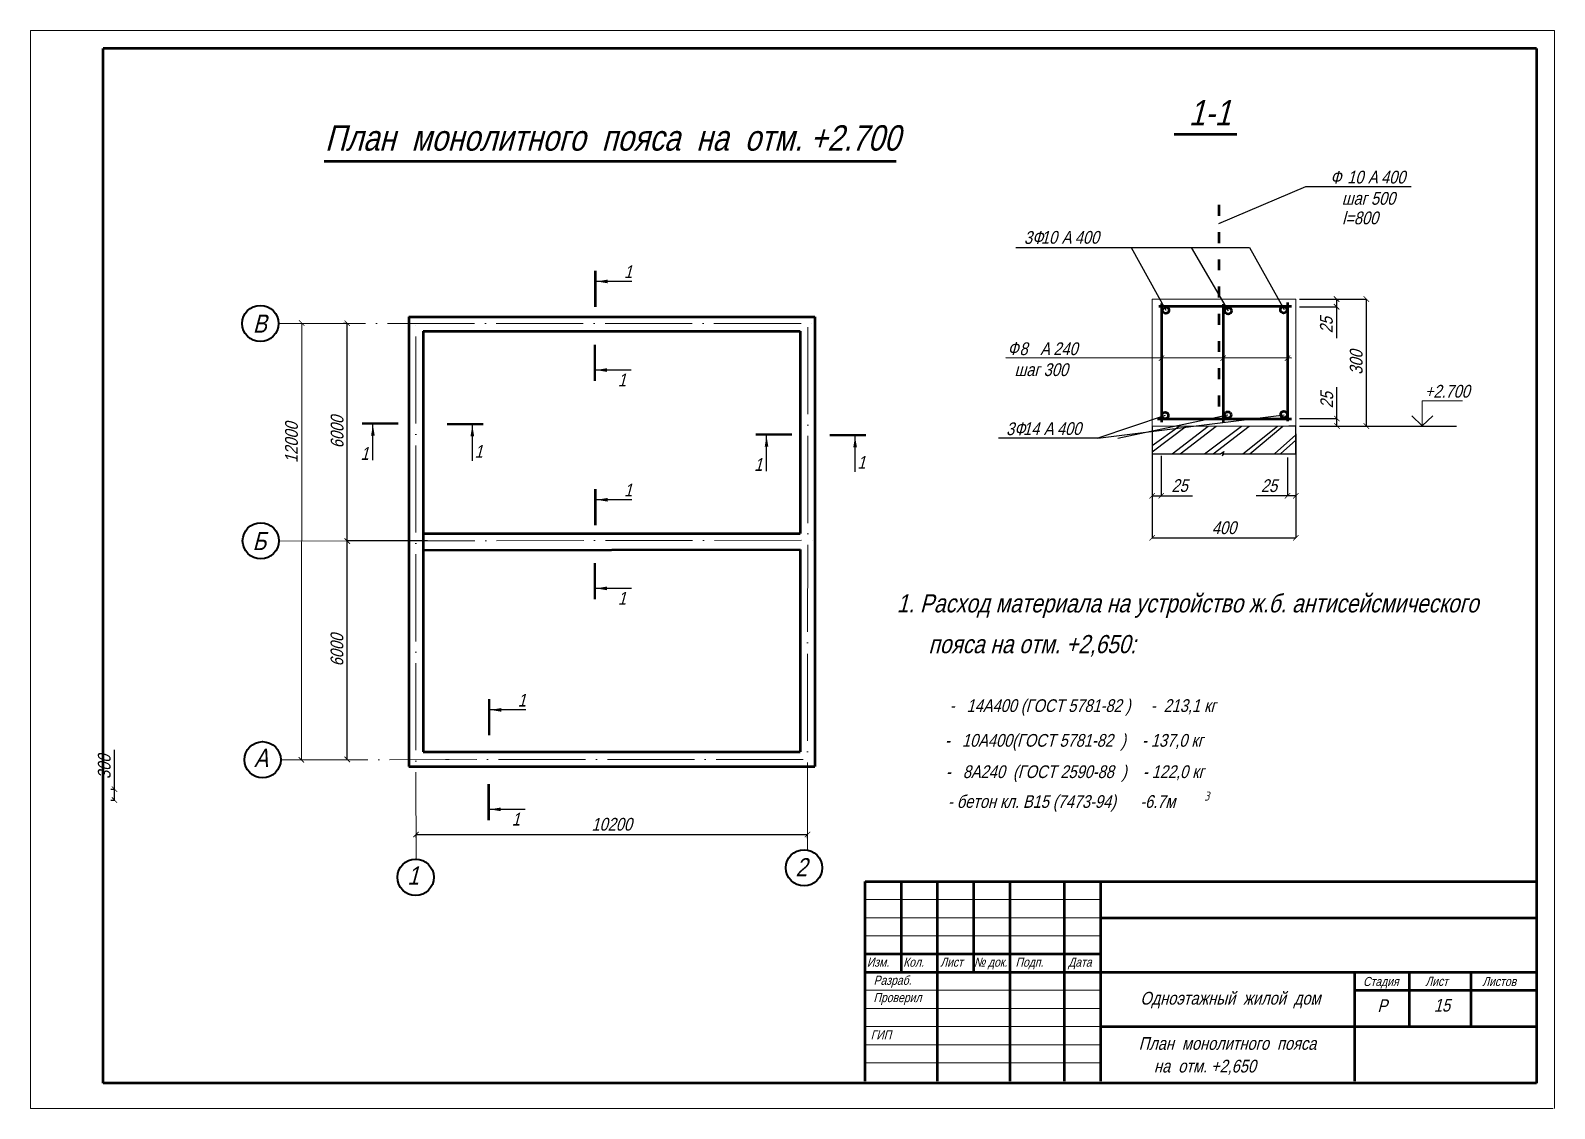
# Model space of a CAD drawing. Header units: millimetres. Extents: x -1570823 to -1042875, y 1331607 to 1425447.
# Drawn here: x -1324327 to -1282327, y 1331607 to 1361307 of the extents above; entities that cross this region are included whole.
import ezdxf

# ---------------------------------------------------------------- set-up
doc = ezdxf.new("R2010")
doc.units = ezdxf.units.MM
doc.linetypes.add('ACAD_ISO03W100', pattern=[30, 12, -18])
doc.linetypes.add('ACAD_ISO04W100', pattern=[30, 24, -3, 0, -3])
for name, color, linetype, lineweight in [('оси', 170, 'ACAD_ISO04W100', 15), ('Пр', 7, 'Continuous', 60), ('проект', 7, 'Continuous', 50), ('Разм.', 7, 'Continuous', 15), ('размер', 7, 'Continuous', 15), ('тонкая', 7, 'Continuous', 15)]:
    doc.layers.add(name, color=color, linetype=linetype, lineweight=lineweight)
doc.layers.add('разм', color=7, linetype='Continuous')
doc.styles.get("Standard").update_dxf_attribs({"font": 'ARIALN.TTF', "oblique": 15, "height": 350})
doc.styles.add('гост', font='', dxfattribs={"oblique": 15, "height": 350})
doc.styles.get('гост').set_extended_font_data('GOST type A')
doc.dimstyles.new('100', dxfattribs={"dimtxt": 350, "dimasz": 150, "dimexe": 1.25, "dimexo": 100, "dimgap": 100, "dimtad": 1, "dimdec": 0, "dimrnd": 5, "dimtxsty": 'Standard', "dimblk": 'ARCHTICK', "dimcen": 250, "dimaunit": 1, "dimadec": 1, "dimazin": 0, "dimtfac": 1, "dimtdec": 0, "dimtmove": 0, "dimatfit": 3, "dimldrblk": 'NONE', "dimfxl": 1, "dimarcsym": 0})

# ---------------------------------------------------------------- blocks, each defined once
blk = doc.blocks.new('_ArchTick')
at = {"color": 0, "linetype": 'ByBlock', "lineweight": 0, "const_width": 0.15}
blk.add_lwpolyline([(-0.5, -0.5), (0.5, 0.5)], dxfattribs=at)
blk = doc.blocks.new('*D28')
at = {"layer": 'проект', "color": 0, "lineweight": -2, "ltscale": 25, "transparency": 16777216}
for p, q in [((-1315605, 1347242), (-1315598, 1347242)), ((-1315599, 1341225), (-1315599, 1347242)), ((-1315605, 1341225), (-1315598, 1341225))]:
    blk.add_line(p, q, dxfattribs=at)
at = {"layer": 'проект', "color": 0, "lineweight": -2, "ltscale": 25, "transparency": 16777216, "xscale": 150, "yscale": 150, "zscale": 150}
for p, rotation in [((-1315599, 1347242), 90), ((-1315599, 1341225), 270)]:
    blk.add_blockref('_ArchTick', p, dxfattribs=dict(at, rotation=rotation))
at = {"layer": 'проект', "color": 0, "lineweight": 5, "ltscale": 25, "transparency": 16777216, "insert": (-1315878, 1344234), "char_height": 350, "attachment_point": 5, "rotation": 90}
blk.add_mtext('6000', dxfattribs=at)
blk = doc.blocks.new('_None')
blk = doc.blocks.new('*D29')
at = {"layer": 'проект', "color": 0, "lineweight": -2, "ltscale": 25, "transparency": 16777216}
for p, q in [((-1315696, 1353242), (-1315598, 1353242)), ((-1315596, 1347242), (-1315596, 1353242)), ((-1313388, 1347242), (-1315598, 1347242))]:
    blk.add_line(p, q, dxfattribs=at)
at = {"layer": 'проект', "color": 0, "lineweight": -2, "ltscale": 25, "transparency": 16777216, "xscale": 150, "yscale": 150, "zscale": 150}
for p, rotation in [((-1315596, 1353242), 90), ((-1315596, 1347242), 270)]:
    blk.add_blockref('_ArchTick', p, dxfattribs=dict(at, rotation=rotation))
at = {"layer": 'проект', "color": 0, "lineweight": 5, "ltscale": 25, "transparency": 16777216, "insert": (-1315875, 1350242), "char_height": 350, "attachment_point": 5, "rotation": 90}
blk.add_mtext('6000', dxfattribs=at)
blk = doc.blocks.new('*D30')
at = {"layer": 'размер', "color": 0, "lineweight": -2, "ltscale": 25, "transparency": 16777216}
for p, q in [((-1313702, 1339156), (-1302915, 1339156)), ((-1313702, 1339069), (-1313702, 1339155)), ((-1302915, 1339056), (-1302915, 1339155))]:
    blk.add_line(p, q, dxfattribs=at)
at = {"layer": 'размер', "color": 0, "lineweight": -2, "ltscale": 25, "transparency": 16777216, "xscale": 150, "yscale": 150, "zscale": 150, "rotation": 180}
blk.add_blockref('_ArchTick', (-1313702, 1339156), dxfattribs=at)
at = {"layer": 'размер', "color": 0, "lineweight": -2, "ltscale": 25, "transparency": 16777216, "xscale": 150, "yscale": 150, "zscale": 150}
blk.add_blockref('_ArchTick', (-1302915, 1339156), dxfattribs=at)
at = {"layer": 'размер', "color": 0, "ltscale": 25, "transparency": 16777216, "insert": (-1308308, 1339435), "char_height": 350, "attachment_point": 5}
blk.add_mtext('10200', dxfattribs=at)
blk = doc.blocks.new('*D65')
at = {"layer": 'разм', "color": 0, "lineweight": -2, "ltscale": 25, "transparency": 16777216}
for p, q in [((-1293414, 1349539), (-1293414, 1347326)), ((-1289455, 1349539), (-1289455, 1347326)), ((-1293414, 1347328), (-1289455, 1347328))]:
    blk.add_line(p, q, dxfattribs=at)
at = {"layer": 'разм', "color": 0, "lineweight": -2, "ltscale": 25, "transparency": 16777216, "xscale": 150, "yscale": 150, "zscale": 150, "rotation": 180}
blk.add_blockref('_ArchTick', (-1293414, 1347328), dxfattribs=at)
at = {"layer": 'разм', "color": 0, "lineweight": -2, "ltscale": 25, "transparency": 16777216, "xscale": 150, "yscale": 150, "zscale": 150}
blk.add_blockref('_ArchTick', (-1289455, 1347328), dxfattribs=at)
at = {"layer": 'разм', "color": 0, "ltscale": 25, "transparency": 16777216, "insert": (-1291434, 1347606), "char_height": 350, "attachment_point": 5}
blk.add_mtext('400', dxfattribs=at)
blk = doc.blocks.new('*D66')
at = {"layer": 'разм', "color": 0, "lineweight": -2, "ltscale": 25, "transparency": 16777216}
for p, q in [((-1293415, 1350179), (-1293415, 1348486)), ((-1293165, 1349585), (-1293165, 1348486)), ((-1293415, 1348488), (-1293165, 1348488)), ((-1293165, 1348488), (-1292301, 1348488))]:
    blk.add_line(p, q, dxfattribs=at)
at = {"layer": 'разм', "color": 0, "lineweight": -2, "ltscale": 25, "transparency": 16777216, "xscale": 150, "yscale": 150, "zscale": 150, "rotation": 180}
blk.add_blockref('_ArchTick', (-1293415, 1348488), dxfattribs=at)
at = {"layer": 'разм', "color": 0, "lineweight": -2, "ltscale": 25, "transparency": 16777216, "xscale": 150, "yscale": 150, "zscale": 150}
blk.add_blockref('_ArchTick', (-1293165, 1348488), dxfattribs=at)
at = {"layer": 'разм', "color": 0, "ltscale": 25, "transparency": 16777216, "insert": (-1292658, 1348766), "char_height": 350, "attachment_point": 5}
blk.add_mtext('25', dxfattribs=at)
blk = doc.blocks.new('*D67')
at = {"layer": 'разм', "color": 0, "lineweight": -2, "ltscale": 25, "transparency": 16777216}
for p, q in [((-1289457, 1350198), (-1289457, 1348484)), ((-1289686, 1349539), (-1289686, 1348484)), ((-1289686, 1348486), (-1290550, 1348486)), ((-1289457, 1348486), (-1289686, 1348486))]:
    blk.add_line(p, q, dxfattribs=at)
at = {"layer": 'разм', "color": 0, "lineweight": -2, "ltscale": 25, "transparency": 16777216, "xscale": 150, "yscale": 150, "zscale": 150, "rotation": 180}
blk.add_blockref('_ArchTick', (-1289686, 1348486), dxfattribs=at)
at = {"layer": 'разм', "color": 0, "lineweight": -2, "ltscale": 25, "transparency": 16777216, "xscale": 150, "yscale": 150, "zscale": 150}
blk.add_blockref('_ArchTick', (-1289457, 1348486), dxfattribs=at)
at = {"layer": 'разм', "color": 0, "ltscale": 25, "transparency": 16777216, "insert": (-1290193, 1348764), "char_height": 350, "attachment_point": 5}
blk.add_mtext('25', dxfattribs=at)
blk = doc.blocks.new('*D68')
at = {"layer": 'разм', "color": 0, "lineweight": -2, "ltscale": 25, "transparency": 16777216}
for p, q in [((-1289355, 1353909), (-1287510, 1353909)), ((-1287511, 1350409), (-1287511, 1353909)), ((-1289355, 1350409), (-1287510, 1350409))]:
    blk.add_line(p, q, dxfattribs=at)
at = {"layer": 'разм', "color": 0, "lineweight": -2, "ltscale": 25, "transparency": 16777216, "xscale": 150, "yscale": 150, "zscale": 150}
for p, rotation in [((-1287511, 1353909), 90), ((-1287511, 1350409), 270)]:
    blk.add_blockref('_ArchTick', p, dxfattribs=dict(at, rotation=rotation))
at = {"layer": 'разм', "color": 0, "ltscale": 25, "transparency": 16777216, "insert": (-1287790, 1352159), "char_height": 350, "attachment_point": 5, "rotation": 90}
blk.add_mtext('300', dxfattribs=at)
blk = doc.blocks.new('*D69')
at = {"layer": 'разм', "color": 0, "lineweight": -2, "ltscale": 25, "transparency": 16777216}
for p, q in [((-1288322, 1350615), (-1288322, 1351479)), ((-1289355, 1350615), (-1288321, 1350615)), ((-1289355, 1350409), (-1288321, 1350409)), ((-1288322, 1350409), (-1288322, 1350615))]:
    blk.add_line(p, q, dxfattribs=at)
at = {"layer": 'разм', "color": 0, "lineweight": -2, "ltscale": 25, "transparency": 16777216, "xscale": 150, "yscale": 150, "zscale": 150}
for p, rotation in [((-1288322, 1350615), 90), ((-1288322, 1350409), 270)]:
    blk.add_blockref('_ArchTick', p, dxfattribs=dict(at, rotation=rotation))
at = {"layer": 'разм', "color": 0, "ltscale": 25, "transparency": 16777216, "insert": (-1288601, 1351122), "char_height": 350, "attachment_point": 5, "rotation": 90}
blk.add_mtext('25', dxfattribs=at)
blk = doc.blocks.new('*D70')
at = {"layer": 'разм', "color": 0, "lineweight": -2, "ltscale": 25, "transparency": 16777216}
for p, q in [((-1289355, 1353909), (-1288332, 1353909)), ((-1289355, 1353696), (-1288332, 1353696)), ((-1288333, 1353909), (-1288333, 1353696)), ((-1288333, 1353696), (-1288333, 1352832))]:
    blk.add_line(p, q, dxfattribs=at)
at = {"layer": 'разм', "color": 0, "lineweight": -2, "ltscale": 25, "transparency": 16777216, "xscale": 150, "yscale": 150, "zscale": 150}
for p, rotation in [((-1288333, 1353909), 90), ((-1288333, 1353696), 270)]:
    blk.add_blockref('_ArchTick', p, dxfattribs=dict(at, rotation=rotation))
at = {"layer": 'разм', "color": 0, "ltscale": 25, "transparency": 16777216, "insert": (-1288612, 1353189), "char_height": 350, "attachment_point": 5, "rotation": 90}
blk.add_mtext('25', dxfattribs=at)
blk = doc.blocks.new('*D91')
at = {"layer": 'разм', "color": 0, "lineweight": -2, "ltscale": 25, "transparency": 16777216}
for p, q in [((-1322012, 1340405), (-1322012, 1341484)), ((-1322112, 1340405), (-1322013, 1340405)), ((-1322012, 1340105), (-1322012, 1340405)), ((-1322112, 1340105), (-1322013, 1340105))]:
    blk.add_line(p, q, dxfattribs=at)
at = {"layer": 'разм', "color": 0, "lineweight": -2, "ltscale": 25, "transparency": 16777216, "xscale": 150, "yscale": 150, "zscale": 150}
for p, rotation in [((-1322012, 1340405), 90), ((-1322012, 1340105), 270)]:
    blk.add_blockref('_ArchTick', p, dxfattribs=dict(at, rotation=rotation))
at = {"layer": 'разм', "color": 0, "lineweight": 5, "ltscale": 25, "transparency": 16777216, "insert": (-1322291, 1341020), "char_height": 350, "attachment_point": 5, "rotation": 90}
blk.add_mtext('300', dxfattribs=at)
blk = doc.blocks.new('АПРВ')
at = {"oblique": 15}
blk.add_text('Лист', height=250, dxfattribs=at).set_placement((-1299254, 1335514))

msp = doc.modelspace()

# ---------------------------------------------------------------- hatches: boundary and pattern name
at = {"ltscale": 50}
for points in [[(-1308723.2, 1354392.5), (-1308423.2, 1354442.7), (-1308423.2, 1354342.3)], [(-1308723.2, 1354392.5), (-1308423.2, 1354442.7), (-1308423.2, 1354342.3)], [(-1308740.7, 1351952), (-1308440.7, 1351901.8), (-1308440.7, 1352002.2)], [(-1308740.7, 1351952), (-1308440.7, 1351901.8), (-1308440.7, 1352002.2)], [(-1314890.1, 1350443.8), (-1314940.3, 1350143.8), (-1314839.9, 1350143.8)], [(-1314890.1, 1350443.8), (-1314940.3, 1350143.8), (-1314839.9, 1350143.8)], [(-1312149.5, 1350426.3), (-1312099.3, 1350126.3), (-1312199.8, 1350126.3)], [(-1312149.5, 1350426.3), (-1312099.3, 1350126.3), (-1312199.8, 1350126.3)], [(-1304042.3, 1350140.8), (-1304092.5, 1349840.8), (-1303992.1, 1349840.8)], [(-1304042.3, 1350140.8), (-1304092.5, 1349840.8), (-1303992.1, 1349840.8)], [(-1301601.8, 1350123.3), (-1301551.5, 1349823.3), (-1301652, 1349823.3)], [(-1301601.8, 1350123.3), (-1301551.5, 1349823.3), (-1301652, 1349823.3)], [(-1308722.7, 1348377.4), (-1308422.7, 1348427.6), (-1308422.7, 1348327.2)], [(-1308722.7, 1348377.4), (-1308422.7, 1348427.6), (-1308422.7, 1348327.2)], [(-1308740.3, 1345936.9), (-1308440.3, 1345886.7), (-1308440.3, 1345987.1)], [(-1308740.3, 1345936.9), (-1308440.3, 1345886.7), (-1308440.3, 1345987.1)], [(-1311650.9, 1342589.3), (-1311350.9, 1342639.5), (-1311350.9, 1342539.1)], [(-1311650.9, 1342589.3), (-1311350.9, 1342639.5), (-1311350.9, 1342539.1)], [(-1311664.8, 1339848.8), (-1311364.8, 1339798.6), (-1311364.8, 1339899)], [(-1311664.8, 1339848.8), (-1311364.8, 1339798.6), (-1311364.8, 1339899)]]:
    msp.add_hatch(color=256, dxfattribs=at).paths.add_polyline_path(points)

# ---------------------------------------------------------------- linework, layer by layer
at = {"linetype": 'Continuous', "ltscale": 50}
for p, q in [((-1307750.9, 1354392.5), (-1308761.8, 1354392.5)), ((-1307750.9, 1354392.5), (-1308761.8, 1354392.5)), ((-1307768.5, 1351952), (-1308779.4, 1351952)), ((-1307768.5, 1351952), (-1308779.4, 1351952)), ((-1314890.1, 1349471.5), (-1314890.1, 1350482.4)), ((-1314890.1, 1349471.5), (-1314890.1, 1350482.4)), ((-1312149.5, 1349454), (-1312149.5, 1350464.9)), ((-1312149.5, 1349454), (-1312149.5, 1350464.9)), ((-1304042.3, 1349168.5), (-1304042.3, 1350179.5)), ((-1304042.3, 1349168.5), (-1304042.3, 1350179.5)), ((-1301601.8, 1349151), (-1301601.8, 1350161.9)), ((-1301601.8, 1349151), (-1301601.8, 1350161.9)), ((-1307750.5, 1348377.4), (-1308761.4, 1348377.4)), ((-1307750.5, 1348377.4), (-1308761.4, 1348377.4)), ((-1307768, 1345936.9), (-1308778.9, 1345936.9)), ((-1307768, 1345936.9), (-1308778.9, 1345936.9)), ((-1310678.7, 1342589.3), (-1311689.6, 1342589.3)), ((-1310678.7, 1342589.3), (-1311689.6, 1342589.3)), ((-1310692.5, 1339848.8), (-1311703.5, 1339848.8)), ((-1310692.5, 1339848.8), (-1311703.5, 1339848.8))]:
    msp.add_line(p, q, dxfattribs=at)
at = {"lineweight": 0}
for p, q in [((-1301326.7, 1337364.1), (-1294826.7, 1337364.1)), ((-1301326.7, 1336864.1), (-1294826.7, 1336864.1)), ((-1301326.7, 1336364.1), (-1294826.7, 1336364.1)), ((-1301326.7, 1334864.1), (-1294826.7, 1334864.1)), ((-1301326.7, 1334364.1), (-1294826.7, 1334364.1)), ((-1301326.7, 1333864.1), (-1294826.7, 1333864.1)), ((-1301326.7, 1333364.1), (-1294826.7, 1333364.1)), ((-1301326.7, 1332864.1), (-1294826.7, 1332864.1))]:
    msp.add_line(p, q, dxfattribs=at)
at = {"lineweight": 15}
msp.add_line((-1298842.3, 1331606.8), (-1324326.7, 1331606.8), dxfattribs=at)
at = {"linetype": 'Continuous', "ltscale": 50, "const_width": 70}
for points in [[(-1308758.2, 1354692.5), (-1308758.2, 1353692.5)], [(-1308758.2, 1354692.5), (-1308758.2, 1353692.5)], [(-1308775.7, 1351652), (-1308775.7, 1352652)], [(-1308775.7, 1351652), (-1308775.7, 1352652)], [(-1315190.1, 1350478.8), (-1314190.1, 1350478.8)], [(-1315190.1, 1350478.8), (-1314190.1, 1350478.8)], [(-1311849.5, 1350461.3), (-1312849.5, 1350461.3)], [(-1311849.5, 1350461.3), (-1312849.5, 1350461.3)], [(-1304342.3, 1350175.8), (-1303342.3, 1350175.8)], [(-1304342.3, 1350175.8), (-1303342.3, 1350175.8)], [(-1301301.8, 1350158.3), (-1302301.8, 1350158.3)], [(-1301301.8, 1350158.3), (-1302301.8, 1350158.3)], [(-1308757.7, 1348677.4), (-1308757.7, 1347677.4)], [(-1308757.7, 1348677.4), (-1308757.7, 1347677.4)], [(-1308775.3, 1345636.9), (-1308775.3, 1346636.9)], [(-1308775.3, 1345636.9), (-1308775.3, 1346636.9)], [(-1311685.9, 1342889.3), (-1311685.9, 1341889.3)], [(-1311685.9, 1342889.3), (-1311685.9, 1341889.3)], [(-1311699.8, 1339548.8), (-1311699.8, 1340548.8)], [(-1311699.8, 1339548.8), (-1311699.8, 1340548.8)]]:
    msp.add_lwpolyline(points, dxfattribs=at)
at = {"layer": 'оси', "lineweight": 15, "ltscale": 100}
for p, q in [((-1313701.5, 1338475.1), (-1313708.7, 1353420.3)), ((-1302916.9, 1338736.1), (-1302899.6, 1353420.3)), ((-1317491.4, 1353234.4), (-1302580.5, 1353235.7)), ((-1317480.2, 1347239.3), (-1302566, 1347262.9)), ((-1317429.8, 1341214.3), (-1302480.1, 1341227.1))]:
    msp.add_line(p, q, dxfattribs=at)
at = {"layer": 'Пр', "lineweight": 40}
for centre in [(-1317991.4, 1353234.4), (-1317980.1, 1347246.8), (-1317929.8, 1341214.3), (-1303008.8, 1338237.9), (-1313712.9, 1337976.5)]:
    msp.add_circle(centre, 500, dxfattribs=at)
at = {"layer": 'проект'}
for p, q in [((-1322326.7, 1332306.8), (-1322326.7, 1360806.8)), ((-1282826.7, 1360806.8), (-1322326.7, 1360806.8)), ((-1282826.7, 1360806.8), (-1282826.7, 1332306.8)), ((-1301326.7, 1337864.1), (-1282826.7, 1337864.1)), ((-1301326.7, 1332364.1), (-1301326.7, 1337864.1)), ((-1300326.7, 1335364.1), (-1300326.7, 1337864.1)), ((-1299326.7, 1332364.1), (-1299326.7, 1337864.1)), ((-1298326.7, 1335364.1), (-1298326.7, 1337864.1)), ((-1297326.7, 1332364.1), (-1297326.7, 1337864.1)), ((-1295826.7, 1332364.1), (-1295826.7, 1337864.1)), ((-1294826.7, 1332364.1), (-1294826.7, 1337864.1)), ((-1294826.7, 1336864.1), (-1282826.7, 1336864.1)), ((-1301326.7, 1335864.1), (-1294826.7, 1335864.1)), ((-1301326.7, 1335364.1), (-1294826.7, 1335364.1)), ((-1294826.7, 1335364.1), (-1282826.7, 1335364.1)), ((-1287826.7, 1332364.1), (-1287826.7, 1335364.1)), ((-1286326.7, 1333864.1), (-1286326.7, 1335364.1)), ((-1284626.7, 1333864.1), (-1284626.7, 1335364.1)), ((-1287826.7, 1334864.1), (-1282826.7, 1334864.1)), ((-1294826.7, 1333864.1), (-1282826.7, 1333864.1)), ((-1282826.7, 1332306.8), (-1322326.7, 1332306.8))]:
    msp.add_line(p, q, dxfattribs=at)
at = {"layer": 'проект', "ltscale": 25}
for p, q in [((-1292811.1, 1358449.3), (-1291078.1, 1358449.3)), ((-1316232.9, 1357703.9), (-1300466, 1357703.9)), ((-1293230.8, 1353710.4), (-1289579.6, 1353710.4)), ((-1293159.5, 1353785.9), (-1293159.5, 1350514.3)), ((-1291460.2, 1353768.3), (-1291460.2, 1350496.7)), ((-1289683.7, 1353815.4), (-1289683.7, 1350543.8)), ((-1313900.9, 1353420.3), (-1302712.4, 1353420.3)), ((-1313900.6, 1353420.3), (-1313900.3, 1341029.8)), ((-1302712.4, 1353420.3), (-1302712.4, 1341029.8)), ((-1313501, 1353020.4), (-1313502.6, 1341429.8)), ((-1313501, 1353020.4), (-1303112.4, 1353020.4)), ((-1303112.4, 1353020.4), (-1303112.4, 1347450.2)), ((-1293265.1, 1350609.8), (-1289579.2, 1350609.8)), ((-1313502, 1347450.2), (-1303112.4, 1347450.2)), ((-1313502.1, 1346990), (-1303113.2, 1347010.3)), ((-1303113.2, 1347010.3), (-1303113.2, 1341429.8)), ((-1313503.2, 1341429.8), (-1303113.2, 1341429.8)), ((-1313900.3, 1341029.8), (-1302712.4, 1341029.8))]:
    msp.add_line(p, q, dxfattribs=at)
at = {"layer": 'проект', "linetype": 'ACAD_ISO03W100', "ltscale": 25}
msp.add_line((-1291579, 1356501.1), (-1291579, 1350726.8), dxfattribs=at)
at = {"layer": 'проект', "lineweight": 5, "ltscale": 25}
for p, q in [((-1316862.2, 1341214.7), (-1316853, 1353246.1)), ((-1312890.9, 1353020.4), (-1312792.3, 1353020.4)), ((-1312712.4, 1346992.7), (-1312789.8, 1346992.7)), ((-1312891, 1341429.8), (-1312792.3, 1341429.8)), ((-1312891, 1341218.3), (-1312792.3, 1341218.3))]:
    msp.add_line(p, q, dxfattribs=at)
at = {"layer": 'проект', "ltscale": 25}
for centre in [(-1293041.1, 1353598.3), (-1291321, 1353585.2), (-1289791.2, 1353613), (-1293060.1, 1350699.8), (-1291332.1, 1350714.2), (-1289782.9, 1350729.3)]:
    msp.add_circle(centre, 90, dxfattribs=at)
at = {"layer": 'разм', "ltscale": 25}
for p, q in [((-1291579, 1355993.4), (-1289183.4, 1357006)), ((-1289183.4, 1357006), (-1286277.3, 1357006)), ((-1297171.4, 1355323.8), (-1290729.1, 1355323.8)), ((-1293996.8, 1355323.8), (-1293041.1, 1353598.3)), ((-1292337, 1355323.8), (-1291321, 1353585.2)), ((-1290729.1, 1355323.8), (-1289774.8, 1353617)), ((-1289573, 1352278.1), (-1297446.5, 1352285)), ((-1294911.9, 1350072.2), (-1289780.8, 1350721.1)), ((-1293060.1, 1350699.8), (-1294911.9, 1350072.2)), ((-1294359.5, 1350072.2), (-1291332.1, 1350714.2)), ((-1293413.8, 1350408.9), (-1293413.8, 1349639.3)), ((-1293413.8, 1349869.9), (-1292673.4, 1350408.9)), ((-1293413.8, 1349695.9), (-1292480.9, 1350408.9)), ((-1292865.5, 1349639.3), (-1291874.6, 1350408.9)), ((-1292641.3, 1349639.3), (-1291652.8, 1350408.9)), ((-1291968.7, 1349639.3), (-1290950, 1350408.9)), ((-1291729.6, 1349639.3), (-1290743.5, 1350408.9)), ((-1290917.2, 1349642), (-1289960.4, 1350408.9)), ((-1290726.4, 1349641.6), (-1289812.6, 1350408.9)), ((-1289454.5, 1350408.9), (-1289651.9, 1350408.9)), ((-1289456.6, 1349639.3), (-1289456.6, 1350408.9)), ((-1287511, 1350408.9), (-1285030.6, 1350408.9)), ((-1294911.9, 1350072.2), (-1297647.1, 1350072.2)), ((-1290042, 1349640.4), (-1289456.6, 1350166.3)), ((-1289874, 1349640), (-1289456.6, 1350024.1)), ((-1293413.8, 1349639.3), (-1291527.2, 1349639.3)), ((-1291527.2, 1349639.3), (-1291436, 1349703.5)), ((-1291436, 1349703.5), (-1291485.9, 1349588.9)), ((-1291485.9, 1349588.9), (-1291430.7, 1349643)), ((-1291430.7, 1349643), (-1289456.6, 1349639.3)), ((-1289651.9, 1348483.3), (-1289651.9, 1348483.3))]:
    msp.add_line(p, q, dxfattribs=at)
at = {"layer": 'Разм.', "ltscale": 25}
for p, q in [((-1293413.8, 1353908.9), (-1289454.5, 1353908.9)), ((-1293413.8, 1350408.9), (-1293413.8, 1353908.9)), ((-1289454.5, 1353908.9), (-1289454.5, 1350408.9)), ((-1289454.5, 1350408.9), (-1293413.8, 1350408.9))]:
    msp.add_line(p, q, dxfattribs=at)
at = {"layer": 'Разм.'}
for p, q in [((-1285973.3, 1351107.2), (-1285973.3, 1350408.9)), ((-1285972.2, 1351107.2), (-1284859.2, 1351107.2)), ((-1285975.6, 1350412.4), (-1286260.4, 1350693.2)), ((-1285969.9, 1350412.3), (-1285679.7, 1350687.5))]:
    msp.add_line(p, q, dxfattribs=at)
at = {"layer": 'размер'}
for p, q in [((-1324326.7, 1331606.8), (-1324326.7, 1361306.8)), ((-1282326.7, 1361306.8), (-1324326.7, 1361306.8)), ((-1282326.7, 1361306.8), (-1282326.7, 1331606.8)), ((-1324326.7, 1331806.8), (-1324326.7, 1361028.1)), ((-1282367.3, 1331606.8), (-1324326.7, 1331606.8))]:
    msp.add_line(p, q, dxfattribs=at)

# ---------------------------------------------------------------- block references
at = {"layer": 'проект', "lineweight": 5, "ltscale": 25, "xscale": 150.0000000000025, "yscale": 150.0000000000025, "zscale": 150.0000000000025}
for p, rotation in [((-1316853, 1353246.1), 89.95616288992248), ((-1316862.2, 1341214.7), 269.9561628899225)]:
    msp.add_blockref('_ArchTick', p, dxfattribs=dict(at, rotation=rotation))
at = {"layer": 'разм', "ltscale": 25, "xscale": 150, "yscale": 150, "zscale": 150, "rotation": 180}
for p in [(-1293159.5, 1352279.3), (-1291460, 1352279.3), (-1289683.7, 1352279.3)]:
    msp.add_blockref('_ArchTick', p, dxfattribs=at)
at = {"layer": 'разм', "lineweight": 5}
msp.add_blockref('АПРВ', (0, 0), dxfattribs=at)

# ---------------------------------------------------------------- texts
at = {"oblique": 15}
for s, p in [('Изм.', (-1301275.8, 1335514.4)), ('Кол.', (-1300275.8, 1335514.4)), ('№ док.', (-1298326.1, 1335514.4)), ('Подп.', (-1297180.2, 1335514.4)), ('Дата', (-1295726.7, 1335514.4)), ('Разраб.', (-1301091, 1335014.4)), ('Стадия', (-1287602.6, 1334981.3)), ('Лист', (-1285885.5, 1334986)), ('Листов', (-1284317.2, 1334981.3))]:
    msp.add_text(s, height=250, dxfattribs=at).set_placement(p)
at = {"lineweight": 70, "oblique": 15}
msp.add_text('Проверил', height=250, dxfattribs=at).set_placement((-1301095.4, 1334537.8))
at = {"layer": 'Пр', "lineweight": 15, "oblique": 15}
for s, p in [('В', (-1318199, 1352979.9)), ('Б', (-1318207.2, 1346990.7)), ('А', (-1318163.1, 1341017.7)), ('1', (-1313941.9, 1337775.2)), ('2', (-1303242.1, 1338005))]:
    msp.add_text(s, height=500, dxfattribs=at).set_placement(p)
at = {"layer": 'проект', "ltscale": 25, "oblique": 15}
for s, height, p in [('План  монолитного  пояса  на  отм. +2.700', 700, (-1316212.1, 1357996.7)), ('План  монолитного  пояса ', 350, (-1293786.2, 1333223.7)), (' на  отм. +2,650', 350, (-1293477.6, 1332598.9))]:
    msp.add_text(s, height=height, dxfattribs=at).set_placement(p)
at = {"layer": 'проект', "lineweight": 5, "ltscale": 25, "oblique": 15}
msp.add_text('15', height=350, dxfattribs=at).set_placement((-1285650.3, 1334276.6))
at = {"layer": 'проект', "lineweight": 5, "ltscale": 25, "insert": (-1317132.6, 1349950.4), "char_height": 350, "attachment_point": 5, "rotation": 89.95616}
msp.add_mtext('12000', dxfattribs=at)
at = {"layer": 'разм', "ltscale": 25, "oblique": 15}
for s, height, p in [('1-1', 700, (-1292407.7, 1358691.1)), ('Ф', 350, (-1288506, 1357086.2)), ('шаг 500', 350, (-1288187.9, 1356506.6)), ('l=800', 350, (-1288178.9, 1355967.3)), ('3Ф', 350, (-1296946.7, 1355427.3)), ('Ф', 350, (-1297398.8, 1352368.2)), ('шаг 300', 350, (-1297207.7, 1351786.9)), ('+2.700', 350, (-1285899.7, 1351191.7)), ('3Ф', 350, (-1297439, 1350157.9))]:
    msp.add_text(s, height=height, dxfattribs=at).set_placement(p)
at = {"layer": 'Разм.', "lineweight": 5, "ltscale": 25, "oblique": 15}
for p in [(-1307969.1, 1354484.4), (-1308137.2, 1351506.1), (-1312087.2, 1349536.4), (-1315230.3, 1349477.2), (-1304382.5, 1349174.2), (-1301539.4, 1349233.4), (-1307968.7, 1348469.4), (-1308136.7, 1345491.1), (-1310896.9, 1342681.2), (-1311061.2, 1339403)]:
    msp.add_text('1', height=350, dxfattribs=at).set_placement(p)
at = {"layer": 'размер', "oblique": 15}
for s, height, p in [(' 10', 350, (-1288151.3, 1357091.5)), ('А', 350, (-1287469.1, 1357091.5)), ('400', 350, (-1287106.5, 1357091.5)), (' 10', 350, (-1296592, 1355432.7)), ('А', 350, (-1295909.8, 1355432.7)), ('400', 350, (-1295547.2, 1355432.7)), (' 8', 350, (-1297183.4, 1352363.8)), ('А', 350, (-1296501.2, 1352363.8)), ('240', 350, (-1296138.6, 1352363.8)), (' 14', 350, (-1297084.3, 1350163.2)), ('А', 350, (-1296402.1, 1350163.2)), ('400', 350, (-1296039.5, 1350163.2)), ('1. Расход материала на устройство ж.б. антисейсмического', 500, (-1300453.9, 1345275)), ('пояса на отм. +2,650:', 500, (-1299581.3, 1344151.4)), ('-   14А400 (ГОСТ 5781-82 )     -  213,1 кг', 350, (-1298995.8, 1342531.5)), ('-   10А400(ГОСТ 5781-82  )    - 137,0 кг', 350, (-1299123.9, 1341574.6)), ('-   8А240  (ГОСТ 2590-88  )    - 122,0 кг', 350, (-1299100.8, 1340711.2)), ('- бетон кл. В15 (7473-94)      -6.7м', 350, (-1299044.9, 1339889.5)), ('Одноэтажный  жилой  дом', 350, (-1293740.8, 1334470.1)), ('.', 350, (-1289043.9, 1334463.7)), ('Р', 350, (-1287206.2, 1334264)), ('ГИП', 250, (-1301171.4, 1333511.5))]:
    msp.add_text(s, height=height, dxfattribs=at).set_placement(p)
at = {"layer": 'тонкая', "style": 'гост', "oblique": 15}
msp.add_text('3', height=250, dxfattribs=at).set_placement((-1291981.2, 1340089.2))

# ---------------------------------------------------------------- dimensions: what is measured, and where the dimension line sits
at = {"layer": 'проект', "lineweight": 5, "ltscale": 25}
dim = msp.add_linear_dim(base=(-1315596.3, 1353242.3), p1=(-1313288, 1347242.3), p2=(-1315596.3, 1353242.3), angle=270, dimstyle='100', override={"dimtmove": 1}, dxfattribs=at)
dim.commit()
dim.dimension.update_dxf_attribs({"geometry": '*D29', "text_midpoint": (-1315875, 1350242.3)})
dim = msp.add_aligned_dim(p1=(-1315704.7, 1341225.4), p2=(-1315704.7, 1347242.3), distance=-105.9, text='6000', dimstyle='100', dxfattribs=at)
dim.commit()
dim.dimension.update_dxf_attribs({"geometry": '*D28', "text_midpoint": (-1315877.5, 1344233.8)})
at = {"layer": 'разм', "ltscale": 25}
for p1, p2, distance, text, picture, middle in [((-1289454.5, 1350408.9), (-1289454.5, 1353908.9), -1943.5, '300', '*D68', (-1287789.7, 1352158.9)), ((-1289454.5, 1353908.9), (-1289454.5, 1353696.1), 1121.3, '25', '*D70', (-1288611.9, 1353189.2)), ((-1289454.5, 1350408.9), (-1289454.5, 1350614.9), -1132.5, '25', '*D69', (-1288600.7, 1351121.8))]:
    dim = msp.add_aligned_dim(p1=p1, p2=p2, distance=distance, text=text, dimstyle='100', dxfattribs=at)
    dim.commit()
    dim.dimension.update_dxf_attribs({"geometry": picture, "text_midpoint": middle})
for base, p1, p2, text, picture, middle in [((-1293164.6, 1348487.6), (-1293414.9, 1350279.2), (-1293164.6, 1349685.5), '25', '*D66', (-1292657.7, 1348766.3)), ((-1289685.8, 1348485.6), (-1289456.6, 1350298), (-1289685.8, 1349639.3), '25', '*D67', (-1290192.7, 1348764.3)), ((-1289454.5, 1347327.6), (-1293413.8, 1349639.3), (-1289454.5, 1349639.3), '400', '*D65', (-1291434.1, 1347606.3))]:
    dim = msp.add_linear_dim(base=base, p1=p1, p2=p2, text=text, dimstyle='100', dxfattribs=at)
    dim.commit()
    dim.dimension.update_dxf_attribs({"geometry": picture, "text_midpoint": middle})
at = {"layer": 'разм', "lineweight": 5, "ltscale": 25}
dim = msp.add_aligned_dim(p1=(-1322012.1, 1340105.5), p2=(-1322012.1, 1340405.5), distance=0, dimstyle='100', dxfattribs=at)
dim.commit()
dim.dimension.update_dxf_attribs({"geometry": '*D91', "text_midpoint": (-1322290.8, 1341019.9)})
at = {"layer": 'размер', "ltscale": 25}
dim = msp.add_linear_dim(base=(-1302915, 1339156.3), p1=(-1313701.8, 1339169), p2=(-1302915, 1339156.3), text='10200', dimstyle='100', dxfattribs=at)
dim.commit()
dim.dimension.update_dxf_attribs({"geometry": '*D30', "text_midpoint": (-1308308.4, 1339435)})

doc.saveas('drawing.dxf')
